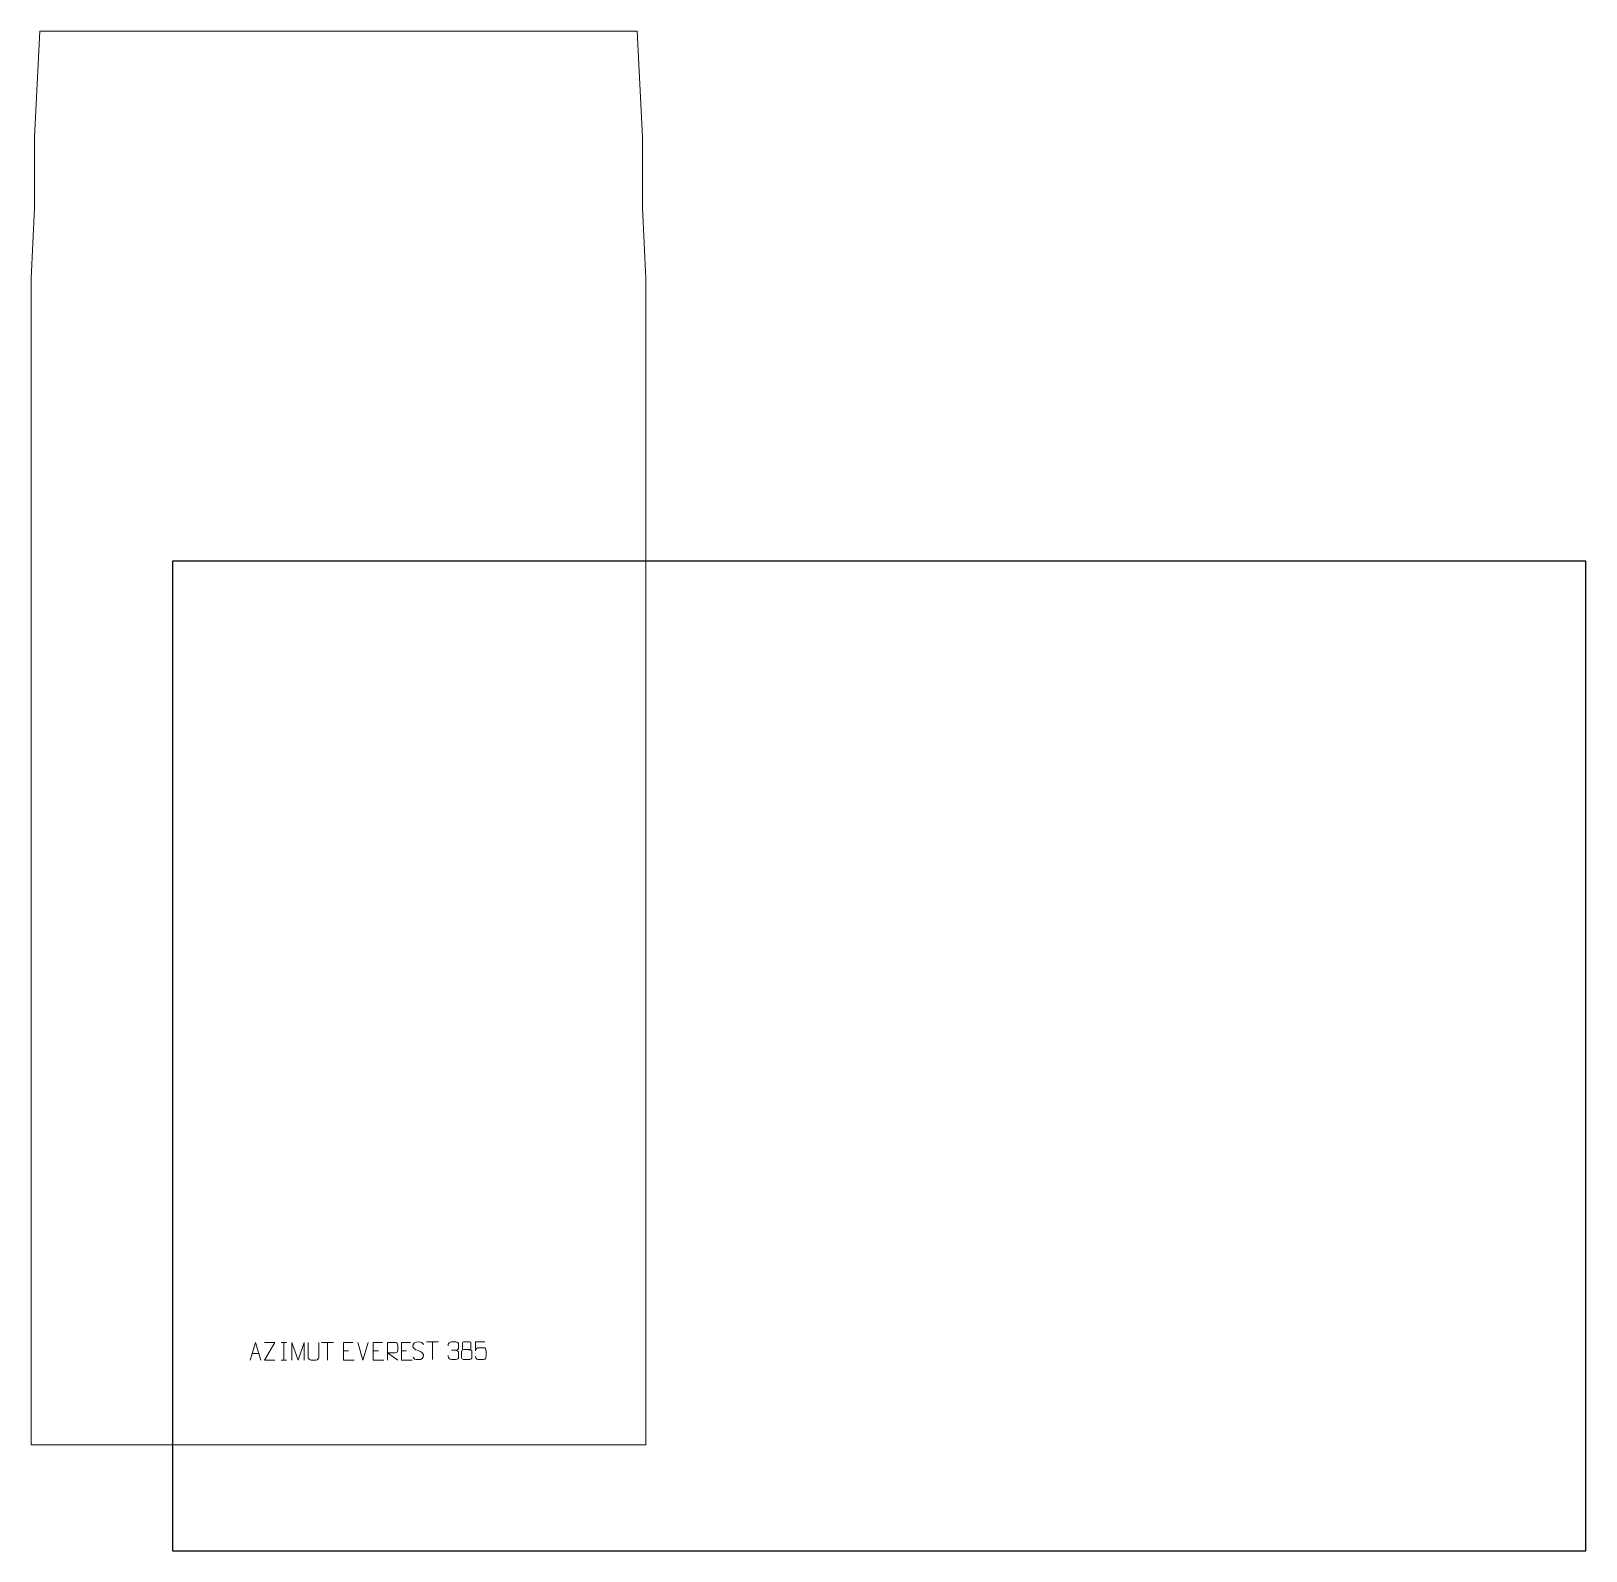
# Model space of a CAD drawing. Header units: millimetres. Extents: x -200 to 2000, y 0 to 2150.
import ezdxf

# ---------------------------------------------------------------- set-up
doc = ezdxf.new("R2010")
doc.units = ezdxf.units.MM

msp = doc.modelspace()

# ---------------------------------------------------------------- linework, layer by layer
at = {"layer": 'SHEET_BOUNDARY', "color": 1}
msp.add_lwpolyline([(0, 0), (2000, 0), (2000, 1400), (0, 1400), (0, 0)], dxfattribs=at)
at = {"layer": 'test_original_spline_layer 1', "color": 242, "lineweight": 9}
msp.add_open_spline([(669.9996, 1799.9995), (669.9996, 1799.9995), (669.9996, 150), (669.9996, 150), (669.9996, 150), (669.9996, 150), (-200, 150), (-200, 150), (-200, 150), (-200, 150), (-200, 1799.9995), (-200, 1799.9995), (-200, 1799.9995), (-200, 1799.9995), (-194.9996, 1899.9985), (-194.9996, 1899.9985), (-194.9996, 1899.9985), (-194.9996, 1899.9985), (-194.9996, 1999.9975), (-194.9996, 1999.9975), (-194.9996, 1999.9975), (-194.9996, 1999.9975), (-187.4996, 2149.9989), (-187.4996, 2149.9989), (-187.4996, 2149.9989), (-187.4996, 2149.9989), (657.5007, 2149.9989), (657.5007, 2149.9989), (657.5007, 2149.9989), (657.5007, 2149.9989), (665.0006, 1999.9975), (665.0006, 1999.9975), (665.0006, 1999.9975), (665.0006, 1999.9975), (665.0006, 1899.9985), (665.0006, 1899.9985), (665.0006, 1899.9985), (665.0006, 1899.9985), (669.9996, 1799.9995), (669.9996, 1799.9995)], degree=3, knots=[0, 0, 0, 0, 0.090909091, 0.090909091, 0.090909091, 0.090909091, 0.181818182, 0.181818182, 0.181818182, 0.181818182, 0.272727273, 0.272727273, 0.272727273, 0.272727273, 0.363636364, 0.363636364, 0.363636364, 0.363636364, 0.454545455, 0.454545455, 0.454545455, 0.454545455, 0.545454545, 0.545454545, 0.545454545, 0.545454545, 0.636363636, 0.636363636, 0.636363636, 0.636363636, 0.727272727, 0.727272727, 0.727272727, 0.727272727, 0.818181818, 0.818181818, 0.818181818, 0.818181818, 1, 1, 1, 1], dxfattribs=at)
at = {"layer": 'test_original_spline_layer 1', "color": 250, "lineweight": 9}
for points, knots in [([(110.131, 270.0183), (110.131, 270.0183), (117.502, 294.9718), (117.502, 294.9718), (117.502, 294.9718), (117.502, 294.9718), (125.0719, 270.0183), (125.0719, 270.0183)], [0, 0, 0, 0, 0.333333333, 0.333333333, 0.333333333, 0.333333333, 1, 1, 1, 1]), ([(144.8988, 270.0163), (144.8988, 270.0163), (130.2798, 270.0163), (130.2798, 270.0163), (130.2798, 270.0163), (130.2798, 270.0163), (144.9231, 294.9737), (144.9231, 294.9737), (144.9231, 294.9737), (144.9231, 294.9737), (130.2798, 294.9737), (130.2798, 294.9737)], [0, 0, 0, 0, 0.25, 0.25, 0.25, 0.25, 0.5, 0.5, 0.5, 0.5, 1, 1, 1, 1]), ([(168.759, 270.0161), (168.759, 270.0161), (168.759, 294.974), (168.759, 294.974), (168.759, 294.974), (168.759, 294.974), (177.6841, 270.0161), (177.6841, 270.0161), (177.6841, 270.0161), (177.6841, 270.0161), (186.444, 294.9735), (186.444, 294.9735), (186.444, 294.9735), (186.444, 294.9735), (186.444, 270.0161), (186.444, 270.0161)], [0, 0, 0, 0, 0.2, 0.2, 0.2, 0.2, 0.4, 0.4, 0.4, 0.4, 0.6, 0.6, 0.6, 0.6, 1, 1, 1, 1]), ([(206.9287, 294.976), (206.9283, 289.4365), (207.0241, 279.2347), (207.0245, 273.6943), (207.0245, 273.6943), (206.8847, 271.4548), (205.2075, 270.0286), (203.0598, 270.0181), (203.0598, 270.0181), (200.7279, 270.0185), (198.396, 270.0185), (196.0645, 270.0181), (196.0645, 270.0181), (194.1395, 269.9166), (192.1674, 271.7331), (192.1786, 273.6776), (192.1786, 273.6776), (192.1789, 279.2395), (192.2743, 289.4149), (192.2739, 294.976)], [0, 0, 0, 0, 0.166666667, 0.166666667, 0.166666667, 0.166666667, 0.333333333, 0.333333333, 0.333333333, 0.333333333, 0.5, 0.5, 0.5, 0.5, 0.666666667, 0.666666667, 0.666666667, 0.666666667, 1, 1, 1, 1]), ([(255.0425, 294.9718), (255.0425, 294.9718), (242.1686, 294.9718), (242.1686, 294.9718), (242.1686, 294.9718), (242.1686, 294.9718), (242.1686, 270.0182), (242.1686, 270.0182), (242.1686, 270.0182), (242.1686, 270.0182), (257.0344, 270.0182), (257.0344, 270.0182)], [0, 0, 0, 0, 0.25, 0.25, 0.25, 0.25, 0.5, 0.5, 0.5, 0.5, 1, 1, 1, 1]), ([(297.0425, 294.9718), (297.0425, 294.9718), (284.1686, 294.9718), (284.1686, 294.9718), (284.1686, 294.9718), (284.1686, 294.9718), (284.1686, 270.0182), (284.1686, 270.0182), (284.1686, 270.0182), (284.1686, 270.0182), (299.0344, 270.0182), (299.0344, 270.0182)], [0, 0, 0, 0, 0.25, 0.25, 0.25, 0.25, 0.5, 0.5, 0.5, 0.5, 1, 1, 1, 1]), ([(304.2694, 270.0183), (304.2694, 270.0183), (304.2694, 294.9718), (304.2694, 294.9718), (304.2694, 294.9718), (307.8642, 294.9718), (311.4597, 294.9718), (315.0549, 294.9718), (315.0549, 294.9718), (317.3802, 294.9341), (318.9375, 293.4441), (318.9334, 291.0777), (318.9334, 291.0777), (318.933, 289.0422), (318.933, 285.9828), (318.9334, 283.9468), (318.9334, 283.9468), (318.9269, 282.0713), (317.1146, 280.1295), (315.1051, 280.1104), (315.1051, 280.1104), (315.1051, 280.1104), (304.2694, 280.1104), (304.2694, 280.1104), (304.2694, 280.1104), (304.2694, 280.1104), (318.9241, 270.0183), (318.9241, 270.0183)], [0, 0, 0, 0, 0.125, 0.125, 0.125, 0.125, 0.25, 0.25, 0.25, 0.25, 0.375, 0.375, 0.375, 0.375, 0.5, 0.5, 0.5, 0.5, 0.625, 0.625, 0.625, 0.625, 0.75, 0.75, 0.75, 0.75, 1, 1, 1, 1]), ([(337.0425, 294.9718), (337.0425, 294.9718), (324.1686, 294.9718), (324.1686, 294.9718), (324.1686, 294.9718), (324.1686, 294.9718), (324.1686, 270.0182), (324.1686, 270.0182), (324.1686, 270.0182), (324.1686, 270.0182), (339.0344, 270.0182), (339.0344, 270.0182)], [0, 0, 0, 0, 0.25, 0.25, 0.25, 0.25, 0.5, 0.5, 0.5, 0.5, 1, 1, 1, 1]), ([(347.7582, 283.266), (343.5099, 284.7364), (338.6018, 286.5322), (340.6069, 292.0525), (340.6069, 292.0525), (342.1104, 296.1924), (347.324, 295.8039), (350.9276, 295.2028), (350.9276, 295.2028), (353.7882, 294.7256), (354.6529, 293.5124), (354.9635, 291.4283)], [0, 0, 0, 0, 0.25, 0.25, 0.25, 0.25, 0.5, 0.5, 0.5, 0.5, 1, 1, 1, 1]), ([(390.1241, 290.0433), (390.1241, 290.0433), (390.1241, 291.9005), (390.1241, 291.9005), (390.1241, 291.9005), (390.1098, 293.6424), (392.7743, 295.7605), (394.8334, 295.7378), (394.8334, 295.7378), (396.8975, 295.7378), (398.9615, 295.7378), (401.0252, 295.7378), (401.0252, 295.7378), (403.2197, 295.7466), (404.818, 293.8998), (404.8624, 291.9877), (404.8624, 291.9877), (404.862, 290.5526), (404.862, 289.1175), (404.8624, 287.682), (404.8624, 287.682), (404.8138, 286.0285), (403.2112, 283.7985), (401.0129, 283.8085), (401.0129, 283.8085), (403.2166, 283.7973), (404.8246, 281.9941), (404.8786, 279.9346), (404.8786, 279.9346), (404.8782, 278.1499), (404.8782, 276.3652), (404.8786, 274.5801), (404.8786, 274.5801), (404.8887, 272.5187), (402.8338, 270.7556), (401.0129, 270.7637), (401.0129, 270.7637), (398.9476, 270.764), (396.8824, 270.764), (394.8168, 270.7637), (394.8168, 270.7637), (392.6482, 270.7752), (390.1172, 273.1754), (390.0986, 274.6372), (390.0986, 274.6372), (390.0986, 274.6372), (390.0986, 276.5458), (390.0986, 276.5458)], [0, 0, 0, 0, 0.076923077, 0.076923077, 0.076923077, 0.076923077, 0.153846154, 0.153846154, 0.153846154, 0.153846154, 0.230769231, 0.230769231, 0.230769231, 0.230769231, 0.307692308, 0.307692308, 0.307692308, 0.307692308, 0.384615385, 0.384615385, 0.384615385, 0.384615385, 0.461538462, 0.461538462, 0.461538462, 0.461538462, 0.538461538, 0.538461538, 0.538461538, 0.538461538, 0.615384615, 0.615384615, 0.615384615, 0.615384615, 0.692307692, 0.692307692, 0.692307692, 0.692307692, 0.769230769, 0.769230769, 0.769230769, 0.769230769, 0.846153846, 0.846153846, 0.846153846, 0.846153846, 1, 1, 1, 1]), ([(410.4738, 294.2629), (410.4738, 292.0499), (410.4738, 288.3676), (410.4738, 286.1543), (410.4738, 286.1543), (410.4888, 285.6469), (411.2962, 284.7155), (411.9963, 284.7167), (411.9963, 284.7167), (414.9662, 284.7169), (417.9364, 284.632), (420.9068, 284.6317), (420.9068, 284.6317), (421.7039, 284.6359), (422.4246, 285.4262), (422.422, 286.1469), (422.422, 286.1469), (422.4217, 288.3629), (422.4217, 292.0476), (422.422, 294.2629), (422.422, 294.2629), (422.4035, 294.9737), (421.7921, 295.7341), (420.9582, 295.7267), (420.9582, 295.7267), (417.9411, 295.7264), (414.9242, 295.7264), (411.9076, 295.7267), (411.9076, 295.7267), (411.2812, 295.7343), (410.4571, 295.0233), (410.4738, 294.2629)], [0, 0, 0, 0, 0.111111111, 0.111111111, 0.111111111, 0.111111111, 0.222222222, 0.222222222, 0.222222222, 0.222222222, 0.333333333, 0.333333333, 0.333333333, 0.333333333, 0.444444444, 0.444444444, 0.444444444, 0.444444444, 0.555555556, 0.555555556, 0.555555556, 0.555555556, 0.666666667, 0.666666667, 0.666666667, 0.666666667, 0.777777778, 0.777777778, 0.777777778, 0.777777778, 1, 1, 1, 1]), ([(441.8213, 295.7068), (441.8213, 295.7068), (428.9696, 295.7068), (428.9696, 295.7068), (428.9696, 295.7068), (428.9699, 291.4762), (428.9699, 287.2453), (428.9696, 283.0141), (428.9696, 283.0141), (428.9693, 286.3242), (430.6003, 287.396), (433.4123, 287.4565), (433.4123, 287.4565), (435.8519, 287.4568), (438.2914, 287.4568), (440.7306, 287.4565), (440.7306, 287.4565), (442.3804, 287.4633), (443.8553, 285.0828), (443.8838, 283.0141), (443.8838, 283.0141), (443.8835, 280.4268), (443.8835, 277.8392), (443.8838, 275.2515), (443.8838, 275.2515), (443.93, 273.2921), (442.4306, 270.8558), (440.8047, 270.7973), (440.8047, 270.7973), (438.8482, 270.7976), (433.9532, 270.7976), (431.9962, 270.7973), (431.9962, 270.7973), (430.1507, 270.7885), (429.0436, 272.7533), (429.0228, 275.3044)], [0, 0, 0, 0, 0.1, 0.1, 0.1, 0.1, 0.2, 0.2, 0.2, 0.2, 0.3, 0.3, 0.3, 0.3, 0.4, 0.4, 0.4, 0.4, 0.5, 0.5, 0.5, 0.5, 0.6, 0.6, 0.6, 0.6, 0.7, 0.7, 0.7, 0.7, 0.8, 0.8, 0.8, 0.8, 1, 1, 1, 1]), ([(347.7582, 283.2659), (351.7768, 281.6192), (356.8063, 279.7309), (354.9723, 274.3706), (354.9723, 274.3706), (353.5125, 270.1042), (348.6017, 270.3609), (344.8756, 270.9156), (344.8756, 270.9156), (342.1256, 271.3254), (340.9047, 272.5389), (340.5267, 274.6511)], [0, 0, 0, 0, 0.25, 0.25, 0.25, 0.25, 0.5, 0.5, 0.5, 0.5, 1, 1, 1, 1]), ([(409.015, 281.7447), (409.015, 278.5739), (409.015, 276.8718), (409.015, 273.7004), (409.015, 273.7004), (409.0065, 272.4785), (410.7044, 270.7858), (411.957, 270.7773), (411.957, 270.7773), (414.9401, 270.7776), (417.9234, 270.7776), (420.9068, 270.7773), (420.9068, 270.7773), (422.2301, 270.789), (423.8505, 272.4106), (423.8394, 273.7098), (423.8394, 273.7098), (423.8391, 276.878), (423.8391, 278.5768), (423.8394, 281.7447), (423.8394, 281.7447), (423.7697, 283.1251), (422.1919, 284.7037), (420.8865, 284.6976), (420.8865, 284.6976), (417.9099, 284.6973), (414.9333, 284.6973), (411.957, 284.6976), (411.957, 284.6976), (410.8775, 284.704), (409.0312, 283.1251), (409.015, 281.7447)], [0, 0, 0, 0, 0.111111111, 0.111111111, 0.111111111, 0.111111111, 0.222222222, 0.222222222, 0.222222222, 0.222222222, 0.333333333, 0.333333333, 0.333333333, 0.333333333, 0.444444444, 0.444444444, 0.444444444, 0.444444444, 0.555555556, 0.555555556, 0.555555556, 0.555555556, 0.666666667, 0.666666667, 0.666666667, 0.666666667, 0.777777778, 0.777777778, 0.777777778, 0.777777778, 1, 1, 1, 1])]:
    msp.add_open_spline(points, degree=3, knots=knots, dxfattribs=at)
for points in [[(154.0174, 294.9718), (154.0174, 294.9718), (161.1855, 294.9718), (161.1855, 294.9718)], [(157.6014, 294.9718), (157.6014, 294.9718), (157.6014, 270.0183), (157.6014, 270.0183)], [(211.1079, 294.9483), (211.1079, 294.9483), (228.0951, 294.9483), (228.0951, 294.9483)], [(219.6017, 270.0183), (219.6017, 270.0183), (219.6017, 294.9718), (219.6017, 294.9718)], [(269.6015, 270.0182), (269.6015, 270.0182), (262.2797, 294.9718), (262.2797, 294.9718)], [(276.9234, 294.9718), (276.9234, 294.9718), (269.6016, 270.0182), (269.6016, 270.0182)], [(359.2646, 295.7193), (359.2646, 295.7193), (376.2518, 295.7193), (376.2518, 295.7193)], [(367.7584, 270.7893), (367.7584, 270.7893), (367.7584, 295.7428), (367.7584, 295.7428)], [(112.8536, 279.2677), (112.8536, 279.2677), (122.3493, 279.2677), (122.3493, 279.2677)], [(154.0174, 270.0183), (154.0174, 270.0183), (161.1855, 270.0183), (161.1855, 270.0183)], [(242.1686, 283.0921), (242.1686, 283.0921), (249.3367, 283.0921), (249.3367, 283.0921)], [(284.1686, 283.0921), (284.1686, 283.0921), (291.3367, 283.0921), (291.3367, 283.0921)], [(324.1686, 283.0921), (324.1686, 283.0921), (331.3367, 283.0921), (331.3367, 283.0921)], [(394.8338, 283.7981), (394.8338, 283.7981), (401.0302, 283.7981), (401.0302, 283.7981)]]:
    msp.add_open_spline(points, degree=3, dxfattribs=at)

doc.saveas('drawing.dxf')
